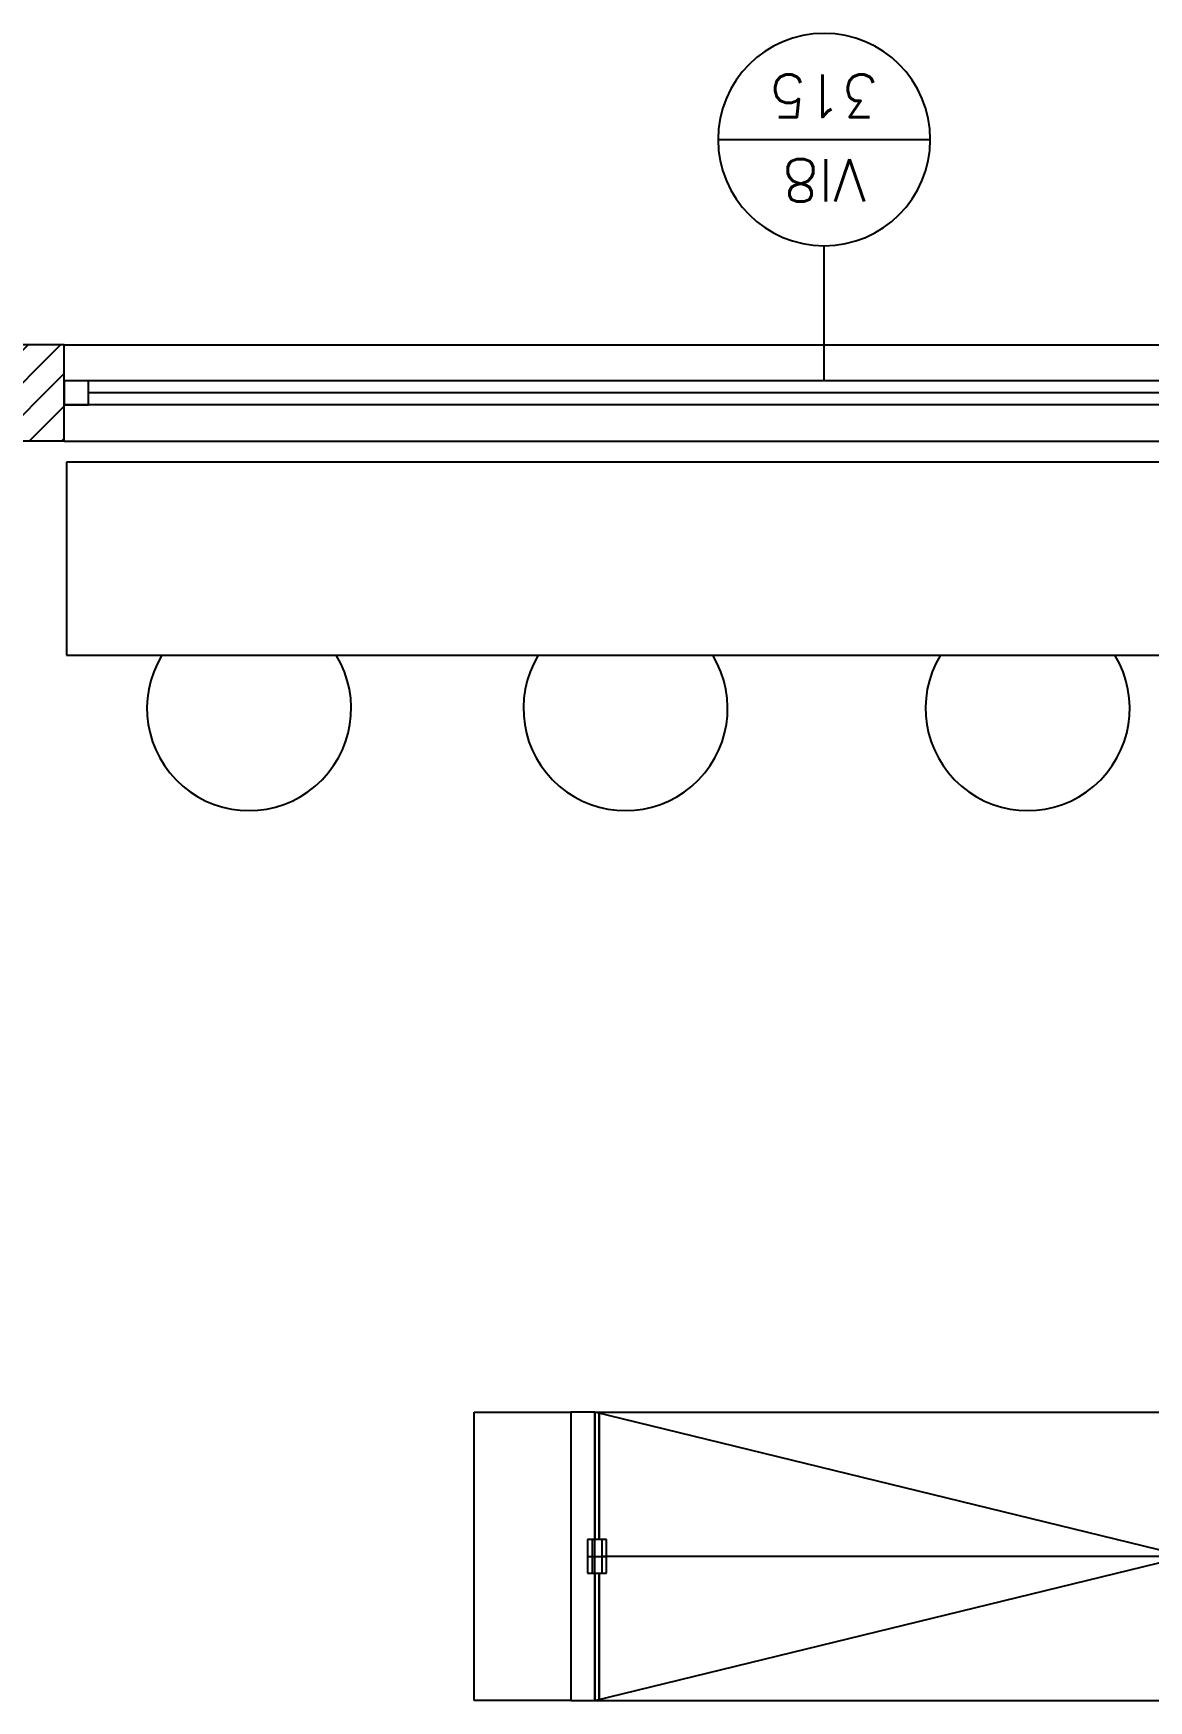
# Model space of a CAD drawing. Header units: millimetres. Extents: x 1478096 to 1808313, y 619971 to 762366.
# Drawn here: x 1642222 to 1644534, y 704193 to 707648 of the extents above; entities that cross this region are included whole.
import ezdxf
from ezdxf.enums import TextEntityAlignment as Align

# ---------------------------------------------------------------- set-up
doc = ezdxf.new("R2010")
doc.units = ezdxf.units.MM
doc.header["$LTSCALE"] = 10
for name, color, linetype in [('A-HATCH-BLOQUE', 241, 'Continuous'), ('DC-ARQ-CARPINTERIAS', 7, 'Continuous'), ('DC-ARQ-EQUIP. FIJO', 41, 'Continuous'), ('DC-ARQ-MURO BLOQUE', 181, 'Continuous'), ('TXT CARP VENTANAS', 6, 'Continuous')]:
    doc.layers.add(name, color=color, linetype=linetype)
doc.styles.add('ROMANS', font='romans')

# ---------------------------------------------------------------- blocks, each defined once
blk = doc.blocks.new('SIMB-CAR')
blk.add_line((-0.5, 0), (0.5, 0))
blk.add_circle((0, 0), 0.5)
at = {"style": 'ROMANS'}
for tag, p in [('TIPO', (0, 0.1918)), ('NUMERO', (0, -0.2055))]:
    blk.add_attdef(tag, text='', height=0.2, dxfattribs=at).set_placement(p, align=Align.MIDDLE)

msp = doc.modelspace()

# ---------------------------------------------------------------- hatches: boundary and pattern name
at = {"layer": 'A-HATCH-BLOQUE'}
h = msp.add_hatch(dxfattribs=at)
h.set_pattern_fill('ANSI31', color=256, scale=15, angle=180)
h.set_pattern_definition([(225, (3172020.15, 1376323.114), (33.6759605, -33.6759605), [])])
h.paths.add_polyline_path([(1642286.289, 706802.255), (1642286.289, 707002.255), (1641001.817, 707002.255), (1641001.817, 706802.255)])
h.paths.add_polyline_path([(1648931.484, 706802.259), (1648931.484, 706382.877), (1649131.484, 706382.877), (1649131.484, 707584.271), (1648931.485, 707584.271), (1648931.484, 707002.259), (1648931.484, 707002.259), (1647241.807, 707002.256), (1647241.807, 706802.256)])
h.paths.add_polyline_path([(1645436.289, 706802.255), (1645641.807, 706802.255), (1645641.807, 707002.255), (1645436.289, 707002.255)])

# ---------------------------------------------------------------- linework, layer by layer
at = {"layer": 'DC-ARQ-CARPINTERIAS'}
for p, q in [((1642286.289, 707002.255), (1645436.289, 707002.55)), ((1645384.192, 706927.56), (1642286.289, 706927.552)), ((1645384.192, 706902.56), (1642336.288, 706902.552)), ((1645384.192, 706877.56), (1642286.289, 706877.552)), ((1642286.289, 706802.255), (1645436.287, 706802.262))]:
    msp.add_line(p, q, dxfattribs=at)
msp.add_lwpolyline([(1642286.288, 706877.557), (1642336.288, 706877.557), (1642336.288, 706927.557), (1642286.288, 706927.557)], close=True, dxfattribs=at)
at = {"layer": 'DC-ARQ-EQUIP. FIJO'}
for p, q in [((1645441.807, 706758.984), (1642290.771, 706758.985)), ((1642290.771, 706758.985), (1642290.771, 706358.985)), ((1642290.771, 706358.985), (1645441.807, 706358.984)), ((1643135.996, 704791.026), (1643335.996, 704791.026)), ((1643135.996, 704193.489), (1643135.996, 704791.026)), ((1643385.996, 704791.026), (1643335.996, 704791.026)), ((1643335.996, 704791.026), (1643335.996, 704193.489)), ((1643385.996, 704791.026), (1643385.996, 704527.026)), ((1643385.996, 704527.026), (1643385.996, 704791.026)), ((1643385.996, 704527.026), (1643385.996, 704791.026)), ((1643385.996, 704791.026), (1643385.996, 704527.026)), ((1643385.996, 704527.026), (1643385.996, 704791.026)), ((1643385.996, 704791.026), (1643385.996, 704527.026)), ((1643385.996, 704527.026), (1643385.996, 704791.026)), ((1643385.996, 704791.026), (1643385.996, 704527.026)), ((1643385.996, 704527.026), (1643385.996, 704791.026)), ((1643385.996, 704527.026), (1643385.996, 704791.026)), ((1643385.996, 704791.026), (1643385.996, 704527.026)), ((1643385.996, 704791.026), (1643385.996, 704527.026)), ((1643385.996, 704527.026), (1643385.996, 704791.026)), ((1643385.996, 704527.026), (1643385.996, 704791.026)), ((1643385.996, 704791.026), (1643385.996, 704527.026)), ((1643385.996, 704527.026), (1643385.996, 704791.026)), ((1643385.996, 704791.026), (1643385.996, 704527.026)), ((1643385.996, 704527.026), (1643385.996, 704791.026)), ((1643385.996, 704791.026), (1643385.996, 704527.026)), ((1643385.996, 704527.026), (1643385.996, 704791.026)), ((1643385.996, 704527.026), (1643385.996, 704791.026)), ((1643385.996, 704791.026), (1643385.996, 704527.026)), ((1643385.996, 704791.026), (1645834.126, 704791.026)), ((1645834.126, 704193.026), (1643385.996, 704791.026)), ((1643385.996, 704193.026), (1645834.126, 704791.026)), ((1643385.996, 704791.026), (1643385.996, 704527.026)), ((1643385.996, 704527.026), (1643385.996, 704791.026)), ((1643385.996, 704527.026), (1643385.996, 704791.026)), ((1643385.996, 704791.026), (1643385.996, 704527.026)), ((1643385.996, 704527.026), (1643385.996, 704791.026)), ((1643385.996, 704791.026), (1643385.996, 704527.026)), ((1643385.996, 704527.026), (1643385.996, 704791.026)), ((1643385.996, 704791.026), (1643385.996, 704527.026)), ((1643385.996, 704527.026), (1643385.996, 704791.026)), ((1643385.996, 704527.026), (1643385.996, 704791.026)), ((1643385.996, 704791.026), (1643385.996, 704527.026)), ((1643385.996, 704791.026), (1643385.996, 704527.026)), ((1643385.996, 704527.026), (1643385.996, 704791.026)), ((1643385.996, 704527.026), (1643385.996, 704791.026)), ((1643385.996, 704791.026), (1643385.996, 704527.026)), ((1643385.996, 704527.026), (1643385.996, 704791.026)), ((1643385.996, 704791.026), (1643385.996, 704527.026)), ((1643385.996, 704527.026), (1643385.996, 704791.026)), ((1643385.996, 704791.026), (1643385.996, 704527.026)), ((1643385.996, 704527.026), (1643385.996, 704791.026)), ((1643385.996, 704527.026), (1643385.996, 704791.026)), ((1643385.996, 704791.026), (1643385.996, 704527.026)), ((1643385.996, 704193.026), (1643385.996, 704791.026)), ((1643395.126, 704791.026), (1643395.126, 704527.026)), ((1643395.126, 704527.026), (1643395.126, 704791.026)), ((1643395.126, 704527.026), (1643395.126, 704791.026)), ((1643395.126, 704791.026), (1643395.126, 704527.026)), ((1643395.126, 704527.026), (1643395.126, 704791.026)), ((1643395.126, 704791.026), (1643395.126, 704527.026)), ((1643395.126, 704527.026), (1643395.126, 704791.026)), ((1643395.126, 704791.026), (1643395.126, 704527.026)), ((1643395.126, 704527.026), (1643395.126, 704791.026)), ((1643395.126, 704527.026), (1643395.126, 704791.026)), ((1643395.126, 704791.026), (1643395.126, 704527.026)), ((1643395.126, 704791.026), (1643395.126, 704527.026)), ((1643395.126, 704527.026), (1643395.126, 704791.026)), ((1643395.126, 704527.026), (1643395.126, 704791.026)), ((1643395.126, 704791.026), (1643395.126, 704527.026)), ((1643395.126, 704527.026), (1643395.126, 704791.026)), ((1643395.126, 704791.026), (1643395.126, 704527.026)), ((1643395.126, 704527.026), (1643395.126, 704791.026)), ((1643395.126, 704791.026), (1643395.126, 704527.026)), ((1643395.126, 704527.026), (1643395.126, 704791.026)), ((1643395.126, 704527.026), (1643395.126, 704791.026)), ((1643395.126, 704791.026), (1643395.126, 704527.026)), ((1643400.996, 704527.026), (1643370.996, 704527.026)), ((1643400.996, 704527.026), (1643370.996, 704527.026)), ((1643370.996, 704527.026), (1643370.996, 704457.026)), ((1643370.996, 704527.026), (1643370.996, 704457.026)), ((1643370.996, 704527.026), (1643370.996, 704457.026)), ((1643370.996, 704527.026), (1643370.996, 704457.026)), ((1643370.996, 704527.026), (1643370.996, 704457.026)), ((1643370.996, 704527.026), (1643370.996, 704457.026)), ((1643370.996, 704527.026), (1643370.996, 704457.026)), ((1643370.996, 704527.026), (1643370.996, 704457.026)), ((1643400.996, 704527.026), (1643370.996, 704527.026)), ((1643370.996, 704527.026), (1643370.996, 704457.026)), ((1643370.996, 704527.026), (1643370.996, 704457.026)), ((1643370.996, 704527.026), (1643370.996, 704457.026)), ((1643370.996, 704527.026), (1643370.996, 704457.026)), ((1643370.996, 704527.026), (1643370.996, 704457.026)), ((1643400.996, 704527.026), (1643370.996, 704527.026)), ((1643400.996, 704527.026), (1643370.996, 704527.026)), ((1643370.996, 704527.026), (1643370.996, 704457.026)), ((1643370.996, 704527.026), (1643370.996, 704457.026)), ((1643370.996, 704527.026), (1643370.996, 704457.026)), ((1643370.996, 704527.026), (1643370.996, 704457.026)), ((1643370.996, 704527.026), (1643370.996, 704457.026)), ((1643370.996, 704527.026), (1643370.996, 704457.026)), ((1643370.996, 704527.026), (1643370.996, 704457.026)), ((1643370.996, 704527.026), (1643370.996, 704457.026)), ((1643400.996, 704527.026), (1643370.996, 704527.026)), ((1643370.996, 704527.026), (1643370.996, 704457.026)), ((1643370.996, 704527.026), (1643370.996, 704457.026)), ((1643370.996, 704527.026), (1643370.996, 704457.026)), ((1643370.996, 704527.026), (1643370.996, 704457.026)), ((1643370.996, 704527.026), (1643370.996, 704457.026)), ((1643370.996, 704527.026), (1643370.996, 704457.026)), ((1643370.996, 704527.026), (1643370.996, 704457.026)), ((1643370.996, 704527.026), (1643370.996, 704457.026)), ((1643370.996, 704527.026), (1643370.996, 704457.026)), ((1643370.996, 704527.026), (1643370.996, 704457.026)), ((1643400.996, 704527.026), (1643370.996, 704527.026)), ((1643370.996, 704527.026), (1643370.996, 704457.026)), ((1643370.996, 704527.026), (1643370.996, 704457.026)), ((1643370.996, 704527.026), (1643370.996, 704457.026)), ((1643370.996, 704527.026), (1643370.996, 704457.026)), ((1643370.996, 704527.026), (1643370.996, 704457.026)), ((1643370.996, 704527.026), (1643370.996, 704457.026)), ((1643370.996, 704527.026), (1643370.996, 704457.026)), ((1643370.996, 704527.026), (1643370.996, 704457.026)), ((1643400.996, 704527.026), (1643370.996, 704527.026)), ((1643400.996, 704527.026), (1643370.996, 704527.026)), ((1643370.996, 704527.026), (1643370.996, 704457.026)), ((1643370.996, 704527.026), (1643370.996, 704457.026)), ((1643370.996, 704527.026), (1643370.996, 704457.026)), ((1643370.996, 704527.026), (1643370.996, 704457.026)), ((1643370.996, 704527.026), (1643370.996, 704457.026)), ((1643400.996, 704527.026), (1643370.996, 704527.026)), ((1643370.996, 704527.026), (1643370.996, 704457.026)), ((1643370.996, 704527.026), (1643370.996, 704457.026)), ((1643370.996, 704527.026), (1643370.996, 704457.026)), ((1643370.996, 704527.026), (1643370.996, 704457.026)), ((1643370.996, 704527.026), (1643370.996, 704457.026)), ((1643370.996, 704527.026), (1643370.996, 704457.026)), ((1643370.996, 704527.026), (1643370.996, 704457.026)), ((1643370.996, 704527.026), (1643370.996, 704457.026)), ((1643400.996, 704527.026), (1643370.996, 704527.026)), ((1643400.996, 704527.026), (1643370.996, 704527.026)), ((1643380.126, 704527.026), (1643380.126, 704457.026)), ((1643380.126, 704527.026), (1643380.126, 704457.026)), ((1643380.126, 704527.026), (1643380.126, 704457.026)), ((1643380.126, 704527.026), (1643380.126, 704457.026)), ((1643380.126, 704527.026), (1643380.126, 704457.026)), ((1643410.126, 704527.026), (1643380.126, 704527.026)), ((1643380.126, 704527.026), (1643380.126, 704457.026)), ((1643380.126, 704527.026), (1643380.126, 704457.026)), ((1643380.126, 704527.026), (1643380.126, 704457.026)), ((1643380.126, 704527.026), (1643380.126, 704457.026)), ((1643380.126, 704527.026), (1643380.126, 704457.026)), ((1643380.126, 704527.026), (1643380.126, 704457.026)), ((1643380.126, 704527.026), (1643380.126, 704457.026)), ((1643380.126, 704527.026), (1643380.126, 704457.026)), ((1643410.126, 704527.026), (1643380.126, 704527.026)), ((1643410.126, 704527.026), (1643380.126, 704527.026)), ((1643380.126, 704527.026), (1643380.126, 704457.026)), ((1643380.126, 704527.026), (1643380.126, 704457.026)), ((1643380.126, 704527.026), (1643380.126, 704457.026)), ((1643380.126, 704527.026), (1643380.126, 704457.026)), ((1643380.126, 704527.026), (1643380.126, 704457.026)), ((1643410.126, 704527.026), (1643380.126, 704527.026)), ((1643380.126, 704527.026), (1643380.126, 704457.026)), ((1643380.126, 704527.026), (1643380.126, 704457.026)), ((1643380.126, 704527.026), (1643380.126, 704457.026)), ((1643380.126, 704527.026), (1643380.126, 704457.026)), ((1643380.126, 704527.026), (1643380.126, 704457.026)), ((1643380.126, 704527.026), (1643380.126, 704457.026)), ((1643380.126, 704527.026), (1643380.126, 704457.026)), ((1643380.126, 704527.026), (1643380.126, 704457.026)), ((1643410.126, 704527.026), (1643380.126, 704527.026)), ((1643410.126, 704527.026), (1643380.126, 704527.026)), ((1643400.996, 704457.026), (1643400.996, 704527.026)), ((1643400.996, 704457.026), (1643400.996, 704527.026)), ((1643400.996, 704457.026), (1643400.996, 704527.026)), ((1643400.996, 704457.026), (1643400.996, 704527.026)), ((1643400.996, 704457.026), (1643400.996, 704527.026)), ((1643400.996, 704457.026), (1643400.996, 704527.026)), ((1643400.996, 704457.026), (1643400.996, 704527.026)), ((1643400.996, 704457.026), (1643400.996, 704527.026)), ((1643400.996, 704457.026), (1643400.996, 704527.026)), ((1643400.996, 704457.026), (1643400.996, 704527.026)), ((1643400.996, 704457.026), (1643400.996, 704527.026)), ((1643400.996, 704457.026), (1643400.996, 704527.026)), ((1643400.996, 704457.026), (1643400.996, 704527.026)), ((1643400.996, 704457.026), (1643400.996, 704527.026)), ((1643400.996, 704457.026), (1643400.996, 704527.026)), ((1643400.996, 704457.026), (1643400.996, 704527.026)), ((1643400.996, 704457.026), (1643400.996, 704527.026)), ((1643400.996, 704457.026), (1643400.996, 704527.026)), ((1643400.996, 704457.026), (1643400.996, 704527.026)), ((1643400.996, 704457.026), (1643400.996, 704527.026)), ((1643400.996, 704457.026), (1643400.996, 704527.026)), ((1643400.996, 704457.026), (1643400.996, 704527.026)), ((1643400.996, 704457.026), (1643400.996, 704527.026)), ((1643400.996, 704457.026), (1643400.996, 704527.026)), ((1643400.996, 704457.026), (1643400.996, 704527.026)), ((1643400.996, 704457.026), (1643400.996, 704527.026)), ((1643400.996, 704457.026), (1643400.996, 704527.026)), ((1643400.996, 704457.026), (1643400.996, 704527.026)), ((1643400.996, 704457.026), (1643400.996, 704527.026)), ((1643400.996, 704457.026), (1643400.996, 704527.026)), ((1643400.996, 704457.026), (1643400.996, 704527.026)), ((1643400.996, 704457.026), (1643400.996, 704527.026)), ((1643400.996, 704457.026), (1643400.996, 704527.026)), ((1643400.996, 704457.026), (1643400.996, 704527.026)), ((1643400.996, 704457.026), (1643400.996, 704527.026)), ((1643400.996, 704457.026), (1643400.996, 704527.026)), ((1643400.996, 704457.026), (1643400.996, 704527.026)), ((1643400.996, 704457.026), (1643400.996, 704527.026)), ((1643400.996, 704457.026), (1643400.996, 704527.026)), ((1643400.996, 704457.026), (1643400.996, 704527.026)), ((1643400.996, 704457.026), (1643400.996, 704527.026)), ((1643400.996, 704457.026), (1643400.996, 704527.026)), ((1643400.996, 704457.026), (1643400.996, 704527.026)), ((1643400.996, 704457.026), (1643400.996, 704527.026)), ((1643400.996, 704457.026), (1643400.996, 704527.026)), ((1643400.996, 704457.026), (1643400.996, 704527.026)), ((1643400.996, 704457.026), (1643400.996, 704527.026)), ((1643400.996, 704457.026), (1643400.996, 704527.026)), ((1643400.996, 704457.026), (1643400.996, 704527.026)), ((1643400.996, 704457.026), (1643400.996, 704527.026)), ((1643400.996, 704457.026), (1643400.996, 704527.026)), ((1643400.996, 704457.026), (1643400.996, 704527.026)), ((1643410.126, 704457.026), (1643410.126, 704527.026)), ((1643410.126, 704457.026), (1643410.126, 704527.026)), ((1643410.126, 704457.026), (1643410.126, 704527.026)), ((1643410.126, 704457.026), (1643410.126, 704527.026)), ((1643410.126, 704457.026), (1643410.126, 704527.026)), ((1643410.126, 704457.026), (1643410.126, 704527.026)), ((1643410.126, 704457.026), (1643410.126, 704527.026)), ((1643410.126, 704457.026), (1643410.126, 704527.026)), ((1643410.126, 704457.026), (1643410.126, 704527.026)), ((1643410.126, 704457.026), (1643410.126, 704527.026)), ((1643410.126, 704457.026), (1643410.126, 704527.026)), ((1643410.126, 704457.026), (1643410.126, 704527.026)), ((1643410.126, 704457.026), (1643410.126, 704527.026)), ((1643410.126, 704457.026), (1643410.126, 704527.026)), ((1643410.126, 704457.026), (1643410.126, 704527.026)), ((1643410.126, 704457.026), (1643410.126, 704527.026)), ((1643410.126, 704457.026), (1643410.126, 704527.026)), ((1643410.126, 704457.026), (1643410.126, 704527.026)), ((1643410.126, 704457.026), (1643410.126, 704527.026)), ((1643410.126, 704457.026), (1643410.126, 704527.026)), ((1643410.126, 704457.026), (1643410.126, 704527.026)), ((1643410.126, 704457.026), (1643410.126, 704527.026)), ((1643410.126, 704457.026), (1643410.126, 704527.026)), ((1643410.126, 704457.026), (1643410.126, 704527.026)), ((1643410.126, 704457.026), (1643410.126, 704527.026)), ((1643410.126, 704457.026), (1643410.126, 704527.026)), ((1643370.996, 704492.026), (1643400.996, 704492.026)), ((1643370.996, 704492.026), (1643400.996, 704492.026)), ((1643370.996, 704492.026), (1643400.996, 704492.026)), ((1643370.996, 704492.026), (1643400.996, 704492.026)), ((1643380.126, 704492.026), (1643410.126, 704492.026)), ((1643380.126, 704492.026), (1643410.126, 704492.026)), ((1645819.126, 704492.026), (1643400.996, 704492.026)), ((1643370.996, 704457.026), (1643400.996, 704457.026)), ((1643370.996, 704457.026), (1643400.996, 704457.026)), ((1643370.996, 704457.026), (1643400.996, 704457.026)), ((1643370.996, 704457.026), (1643400.996, 704457.026)), ((1643370.996, 704457.026), (1643400.996, 704457.026)), ((1643370.996, 704457.026), (1643400.996, 704457.026)), ((1643370.996, 704457.026), (1643400.996, 704457.026)), ((1643370.996, 704457.026), (1643400.996, 704457.026)), ((1643370.996, 704457.026), (1643400.996, 704457.026)), ((1643370.996, 704457.026), (1643400.996, 704457.026)), ((1643370.996, 704457.026), (1643400.996, 704457.026)), ((1643370.996, 704457.026), (1643400.996, 704457.026)), ((1643370.996, 704457.026), (1643400.996, 704457.026)), ((1643370.996, 704457.026), (1643400.996, 704457.026)), ((1643370.996, 704457.026), (1643400.996, 704457.026)), ((1643370.996, 704457.026), (1643400.996, 704457.026)), ((1643370.996, 704457.026), (1643400.996, 704457.026)), ((1643370.996, 704457.026), (1643400.996, 704457.026)), ((1643370.996, 704457.026), (1643400.996, 704457.026)), ((1643370.996, 704457.026), (1643400.996, 704457.026)), ((1643370.996, 704457.026), (1643400.996, 704457.026)), ((1643370.996, 704457.026), (1643400.996, 704457.026)), ((1643370.996, 704457.026), (1643400.996, 704457.026)), ((1643370.996, 704457.026), (1643400.996, 704457.026)), ((1643370.996, 704457.026), (1643400.996, 704457.026)), ((1643370.996, 704457.026), (1643400.996, 704457.026)), ((1643370.996, 704457.026), (1643400.996, 704457.026)), ((1643370.996, 704457.026), (1643400.996, 704457.026)), ((1643370.996, 704457.026), (1643400.996, 704457.026)), ((1643370.996, 704457.026), (1643400.996, 704457.026)), ((1643370.996, 704457.026), (1643400.996, 704457.026)), ((1643370.996, 704457.026), (1643400.996, 704457.026)), ((1643370.996, 704457.026), (1643400.996, 704457.026)), ((1643370.996, 704457.026), (1643400.996, 704457.026)), ((1643370.996, 704457.026), (1643400.996, 704457.026)), ((1643370.996, 704457.026), (1643400.996, 704457.026)), ((1643370.996, 704457.026), (1643400.996, 704457.026)), ((1643370.996, 704457.026), (1643400.996, 704457.026)), ((1643370.996, 704457.026), (1643400.996, 704457.026)), ((1643370.996, 704457.026), (1643400.996, 704457.026)), ((1643370.996, 704457.026), (1643400.996, 704457.026)), ((1643370.996, 704457.026), (1643400.996, 704457.026)), ((1643370.996, 704457.026), (1643400.996, 704457.026)), ((1643370.996, 704457.026), (1643400.996, 704457.026)), ((1643370.996, 704457.026), (1643400.996, 704457.026)), ((1643370.996, 704457.026), (1643400.996, 704457.026)), ((1643370.996, 704457.026), (1643400.996, 704457.026)), ((1643370.996, 704457.026), (1643400.996, 704457.026)), ((1643370.996, 704457.026), (1643400.996, 704457.026)), ((1643370.996, 704457.026), (1643400.996, 704457.026)), ((1643370.996, 704457.026), (1643400.996, 704457.026)), ((1643370.996, 704457.026), (1643400.996, 704457.026)), ((1643380.126, 704457.026), (1643410.126, 704457.026)), ((1643380.126, 704457.026), (1643410.126, 704457.026)), ((1643380.126, 704457.026), (1643410.126, 704457.026)), ((1643380.126, 704457.026), (1643410.126, 704457.026)), ((1643380.126, 704457.026), (1643410.126, 704457.026)), ((1643380.126, 704457.026), (1643410.126, 704457.026)), ((1643380.126, 704457.026), (1643410.126, 704457.026)), ((1643380.126, 704457.026), (1643410.126, 704457.026)), ((1643380.126, 704457.026), (1643410.126, 704457.026)), ((1643380.126, 704457.026), (1643410.126, 704457.026)), ((1643380.126, 704457.026), (1643410.126, 704457.026)), ((1643380.126, 704457.026), (1643410.126, 704457.026)), ((1643380.126, 704457.026), (1643410.126, 704457.026)), ((1643380.126, 704457.026), (1643410.126, 704457.026)), ((1643380.126, 704457.026), (1643410.126, 704457.026)), ((1643380.126, 704457.026), (1643410.126, 704457.026)), ((1643380.126, 704457.026), (1643410.126, 704457.026)), ((1643380.126, 704457.026), (1643410.126, 704457.026)), ((1643380.126, 704457.026), (1643410.126, 704457.026)), ((1643380.126, 704457.026), (1643410.126, 704457.026)), ((1643380.126, 704457.026), (1643410.126, 704457.026)), ((1643380.126, 704457.026), (1643410.126, 704457.026)), ((1643380.126, 704457.026), (1643410.126, 704457.026)), ((1643380.126, 704457.026), (1643410.126, 704457.026)), ((1643380.126, 704457.026), (1643410.126, 704457.026)), ((1643380.126, 704457.026), (1643410.126, 704457.026)), ((1643385.996, 704193.026), (1643385.996, 704457.026)), ((1643385.996, 704457.026), (1643385.996, 704193.026)), ((1643385.996, 704457.026), (1643385.996, 704193.026)), ((1643385.996, 704193.026), (1643385.996, 704457.026)), ((1643385.996, 704457.026), (1643385.996, 704193.026)), ((1643385.996, 704193.026), (1643385.996, 704457.026)), ((1643385.996, 704457.026), (1643385.996, 704193.026)), ((1643385.996, 704193.026), (1643385.996, 704457.026)), ((1643385.996, 704457.026), (1643385.996, 704193.026)), ((1643385.996, 704457.026), (1643385.996, 704193.026)), ((1643385.996, 704193.026), (1643385.996, 704457.026)), ((1643385.996, 704193.026), (1643385.996, 704457.026)), ((1643385.996, 704457.026), (1643385.996, 704193.026)), ((1643385.996, 704457.026), (1643385.996, 704193.026)), ((1643385.996, 704193.026), (1643385.996, 704457.026)), ((1643385.996, 704457.026), (1643385.996, 704193.026)), ((1643385.996, 704193.026), (1643385.996, 704457.026)), ((1643385.996, 704457.026), (1643385.996, 704193.026)), ((1643385.996, 704193.026), (1643385.996, 704457.026)), ((1643385.996, 704457.026), (1643385.996, 704193.026)), ((1643385.996, 704457.026), (1643385.996, 704193.026)), ((1643385.996, 704193.026), (1643385.996, 704457.026)), ((1643385.996, 704193.026), (1643385.996, 704457.026)), ((1643385.996, 704457.026), (1643385.996, 704193.026)), ((1643385.996, 704457.026), (1643385.996, 704193.026)), ((1643385.996, 704193.026), (1643385.996, 704457.026)), ((1643385.996, 704457.026), (1643385.996, 704193.026)), ((1643385.996, 704193.026), (1643385.996, 704457.026)), ((1643385.996, 704457.026), (1643385.996, 704193.026)), ((1643385.996, 704193.026), (1643385.996, 704457.026)), ((1643385.996, 704457.026), (1643385.996, 704193.026)), ((1643385.996, 704457.026), (1643385.996, 704193.026)), ((1643385.996, 704193.026), (1643385.996, 704457.026)), ((1643385.996, 704193.026), (1643385.996, 704457.026)), ((1643385.996, 704457.026), (1643385.996, 704193.026)), ((1643385.996, 704457.026), (1643385.996, 704193.026)), ((1643385.996, 704193.026), (1643385.996, 704457.026)), ((1643385.996, 704457.026), (1643385.996, 704193.026)), ((1643385.996, 704193.026), (1643385.996, 704457.026)), ((1643385.996, 704457.026), (1643385.996, 704193.026)), ((1643385.996, 704193.026), (1643385.996, 704457.026)), ((1643385.996, 704457.026), (1643385.996, 704193.026)), ((1643385.996, 704457.026), (1643385.996, 704193.026)), ((1643385.996, 704193.026), (1643385.996, 704457.026)), ((1643395.126, 704193.026), (1643395.126, 704457.026)), ((1643395.126, 704457.026), (1643395.126, 704193.026)), ((1643395.126, 704457.026), (1643395.126, 704193.026)), ((1643395.126, 704193.026), (1643395.126, 704457.026)), ((1643395.126, 704457.026), (1643395.126, 704193.026)), ((1643395.126, 704193.026), (1643395.126, 704457.026)), ((1643395.126, 704457.026), (1643395.126, 704193.026)), ((1643395.126, 704193.026), (1643395.126, 704457.026)), ((1643395.126, 704457.026), (1643395.126, 704193.026)), ((1643395.126, 704457.026), (1643395.126, 704193.026)), ((1643395.126, 704193.026), (1643395.126, 704457.026)), ((1643395.126, 704193.026), (1643395.126, 704457.026)), ((1643395.126, 704457.026), (1643395.126, 704193.026)), ((1643395.126, 704457.026), (1643395.126, 704193.026)), ((1643395.126, 704193.026), (1643395.126, 704457.026)), ((1643395.126, 704457.026), (1643395.126, 704193.026)), ((1643395.126, 704193.026), (1643395.126, 704457.026)), ((1643395.126, 704457.026), (1643395.126, 704193.026)), ((1643395.126, 704193.026), (1643395.126, 704457.026)), ((1643395.126, 704457.026), (1643395.126, 704193.026)), ((1643395.126, 704457.026), (1643395.126, 704193.026)), ((1643395.126, 704193.026), (1643395.126, 704457.026)), ((1643335.996, 704193.489), (1643135.996, 704193.489)), ((1643335.996, 704193.489), (1643385.996, 704193.489)), ((1643385.996, 704193.026), (1645834.126, 704193.026))]:
    msp.add_line(p, q, dxfattribs=at)
for centre in [(1642669.23, 706248.931), (1643449.547, 706248.931), (1644283.031, 706248.931)]:
    msp.add_arc(centre, 211.668, 148.672028, 31.327972, dxfattribs=at)
at = {"layer": 'DC-ARQ-MURO BLOQUE'}
for p, q in [((1642286.289, 707002.255), (1641001.817, 707002.255)), ((1642286.289, 706802.255), (1642286.289, 707002.255)), ((1642286.289, 706802.255), (1641001.817, 706802.255))]:
    msp.add_line(p, q, dxfattribs=at)
at = {"layer": 'TXT CARP VENTANAS'}
msp.add_line((1643861.287, 706927.556), (1643861.287, 707207.533), dxfattribs=at)

# ---------------------------------------------------------------- block references
ref = msp.add_blockref('SIMB-CAR', (1643861.287, 707427.533), dxfattribs=dict(at, xscale=-440.0000000000546, yscale=440.0000000000546, zscale=440.0000000000546, rotation=180))
ref.add_attrib('NUMERO', '315', dxfattribs={"layer": '0', "height": 88, "rotation": 180, "style": 'ROMANS'}).set_placement((1643861.287, 707517.938), align=Align.MIDDLE)
ref.add_attrib('TIPO', 'VI8', dxfattribs={"layer": '0', "height": 88, "rotation": 180, "style": 'ROMANS'}).set_placement((1643861.287, 707343.155), align=Align.MIDDLE)

doc.saveas('drawing.dxf')
